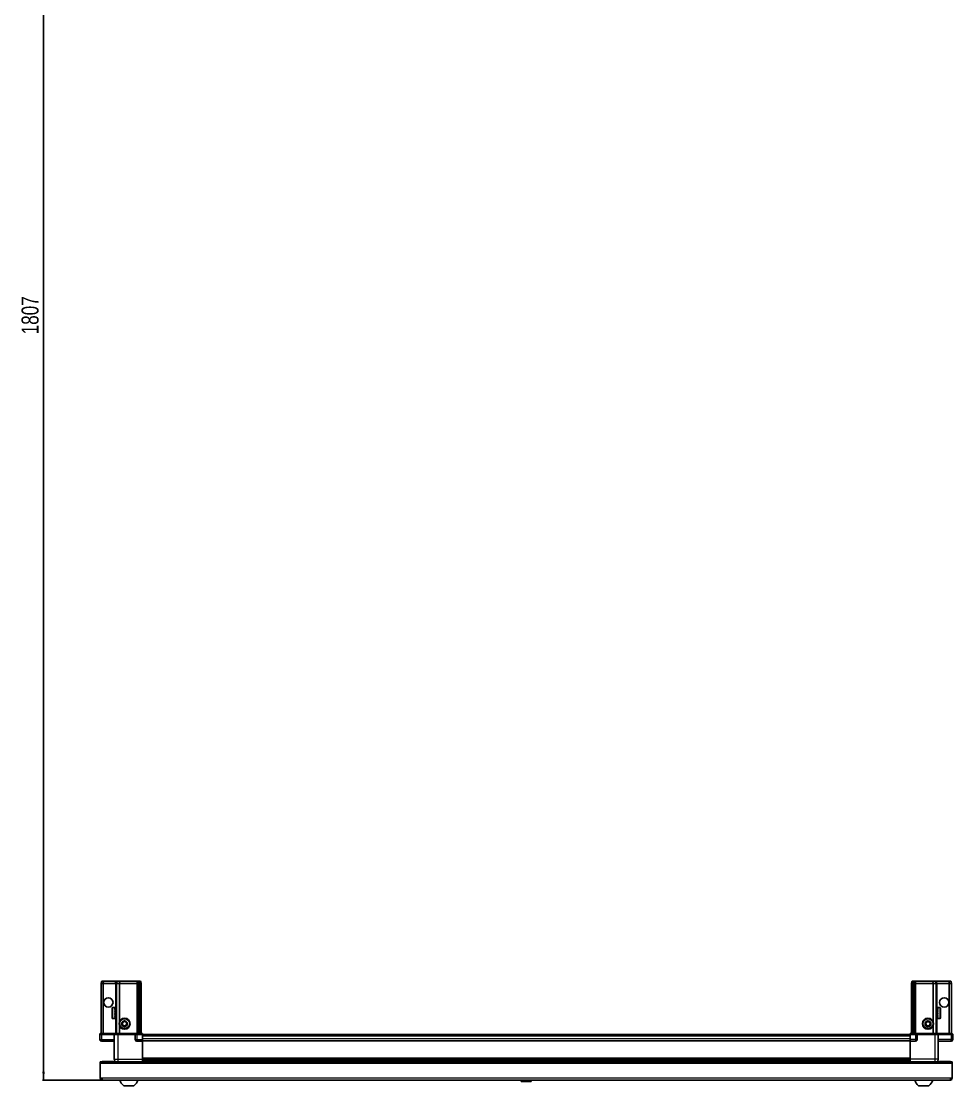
# Model space of a CAD drawing. Header units: millimetres. Extents: x 1415 to 5720, y -1019 to 1530.
# Drawn here: x 1479 to 2571, y -1019 to 228 of the extents above; entities that cross this region are included whole.
import ezdxf

# ---------------------------------------------------------------- set-up
doc = ezdxf.new("R2010")
doc.units = ezdxf.units.MM
doc.layers.add('FORMAT', color=7, linetype='Continuous')
doc.styles.add('SLDTEXTSTYLE0', font='TXT', dxfattribs={"width": 0.75})
doc.dimstyles.new('SLDDIMSTYLE0', dxfattribs={"dimtxt": 20, "dimasz": 10, "dimexe": 0, "dimexo": 0.0625, "dimgap": 5, "dimtad": 2, "dimdec": 1, "dimrnd": 1e-09, "dimzin": 12, "dimdsep": 46, "dimtxsty": 'SLDTEXTSTYLE0', "dimsah": 1, "dimcen": 0.09, "dimadec": 0, "dimazin": 3, "dimtfac": 1, "dimtofl": 0, "dimtmove": 0, "dimatfit": 3, "dimfxl": 0, "dimfrac": 2, "dimtolj": 1, "dimtzin": 12, "dimarcsym": 0})

# ---------------------------------------------------------------- blocks, each defined once
blk = doc.blocks.new('_D_8')
at = {"layer": 'FORMAT'}
for p, q in [((2065, 794.5), (1503.8, 794.5)), ((1504.8, 794.5), (1504.8, -1012.5)), ((1573.4, -1012.5), (1503.8, -1012.5))]:
    blk.add_line(p, q, dxfattribs=at)
for points in [[(1504.8, 794.5), (1503.3, 784.5), (1506.4, 784.5)], [(1504.8, -1012.5), (1506.4, -1002.5), (1503.3, -1002.5)]]:
    blk.add_solid(points, dxfattribs=at)
at = {"layer": 'FORMAT', "insert": (1479, -138.5), "char_height": 20, "attachment_point": 1, "rotation": 90, "style": 'SLDTEXTSTYLE0'}
blk.add_mtext('1807', dxfattribs=at)

msp = doc.modelspace()

# ---------------------------------------------------------------- linework, layer by layer
at = {"color": 7, "linetype": 'Continuous', "lineweight": 25}
for p, q in [((1572.32, -899.49), (1573.12, -896.49)), ((1573.12, -896.49), (1574.97, -896.49)), ((1574.82, -899.49), (1574.97, -896.49)), ((1574.97, -896.49), (1589.32, -896.49)), ((1589.32, -896.49), (1591.12, -896.49)), ((1590.32, -899.49), (1591.12, -896.49)), ((1591.12, -896.49), (1594.15, -896.49)), ((1594.15, -896.49), (1593.82, -899.49)), ((1594.15, -896.49), (1614.32, -896.49)), ((1614.32, -896.49), (1616.12, -896.49)), ((1616.12, -896.49), (1615.32, -899.49)), ((1616.12, -896.49), (1616.86, -896.49)), ((1616.86, -896.49), (1616.32, -899.49)), ((1616.86, -896.49), (1617.36, -896.49)), ((1617.36, -896.49), (1618.52, -896.49)), ((1617.36, -896.49), (1617.82, -899.49)), ((1618.52, -896.49), (1619.32, -899.49)), ((2523.12, -896.49), (2522.32, -899.49)), ((2524.28, -896.49), (2523.12, -896.49)), ((2524.28, -896.49), (2523.82, -899.49)), ((2524.78, -896.49), (2524.28, -896.49)), ((2524.78, -896.49), (2525.32, -899.49)), ((2525.52, -896.49), (2524.78, -896.49)), ((2525.52, -896.49), (2526.32, -899.49)), ((2527.32, -896.49), (2525.52, -896.49)), ((2547.49, -896.49), (2527.32, -896.49)), ((2547.49, -896.49), (2547.82, -899.49)), ((2550.52, -896.49), (2547.49, -896.49)), ((2551.32, -899.49), (2550.52, -896.49)), ((2552.32, -896.49), (2550.52, -896.49)), ((2566.67, -896.49), (2552.32, -896.49)), ((2566.82, -899.49), (2566.67, -896.49)), ((2568.52, -896.49), (2566.67, -896.49)), ((2569.32, -899.49), (2568.52, -896.49)), ((1574.82, -899.49), (1572.32, -899.49)), ((1572.32, -899.49), (1572.32, -957.79)), ((1574.82, -899.49), (1574.82, -957.79)), ((1589.32, -899.49), (1574.82, -899.49)), ((1590.32, -899.49), (1589.32, -899.49)), ((1593.82, -899.49), (1590.32, -899.49)), ((1590.32, -899.49), (1590.32, -957.79)), ((1593.82, -899.49), (1593.82, -943.99)), ((1614.32, -899.49), (1593.82, -899.49)), ((1615.32, -899.49), (1614.32, -899.49)), ((1615.32, -899.49), (1615.32, -957.79)), ((1616.32, -899.49), (1615.32, -899.49)), ((1616.32, -899.49), (1616.32, -957.79)), ((1617.82, -899.49), (1616.32, -899.49)), ((1617.82, -899.49), (1617.82, -957.79)), ((1619.32, -899.49), (1617.82, -899.49)), ((1619.32, -899.49), (1619.32, -957.79)), ((2522.32, -899.49), (2523.82, -899.49)), ((2522.32, -899.49), (2522.32, -957.79)), ((2523.82, -899.49), (2523.82, -957.79)), ((2523.82, -899.49), (2525.32, -899.49)), ((2525.32, -899.49), (2526.32, -899.49)), ((2525.32, -899.49), (2525.32, -957.79)), ((2526.32, -899.49), (2526.32, -957.79)), ((2526.32, -899.49), (2527.32, -899.49)), ((2527.32, -899.49), (2547.82, -899.49)), ((2547.82, -899.49), (2547.82, -943.99)), ((2547.82, -899.49), (2551.32, -899.49)), ((2551.32, -899.49), (2551.32, -957.79)), ((2551.32, -899.49), (2552.32, -899.49)), ((2552.32, -899.49), (2566.82, -899.49)), ((2566.82, -899.49), (2569.32, -899.49)), ((2566.82, -899.49), (2566.82, -957.79)), ((2569.32, -899.49), (2569.32, -957.79)), ((1585.12, -939.69), (1585.12, -928.29)), ((1588.32, -927.49), (1585.92, -927.49)), ((1588.32, -927.49), (1588.32, -927.49)), ((1588.32, -927.49), (1588.82, -927.49)), ((1588.32, -927.68), (1588.82, -927.68)), ((1588.32, -927.68), (1588.32, -927.9)), ((1588.32, -927.9), (1588.82, -927.9)), ((1588.32, -928.47), (1588.82, -928.47)), ((1588.32, -928.47), (1588.32, -928.9)), ((1588.32, -928.9), (1588.82, -928.9)), ((1588.32, -929.81), (1588.82, -929.81)), ((1588.32, -929.81), (1588.32, -930.4)), ((1588.32, -930.4), (1588.82, -930.4)), ((1588.32, -931.55), (1588.82, -931.55)), ((1588.32, -931.55), (1588.32, -932.25)), ((1588.32, -932.25), (1588.82, -932.25)), ((1588.32, -933.53), (1588.82, -933.53)), ((1588.32, -933.53), (1588.32, -934.27)), ((1588.32, -933.68), (1588.82, -933.68)), ((1588.32, -934.18), (1588.82, -934.18)), ((1588.32, -934.27), (1588.82, -934.27)), ((1588.32, -935.56), (1588.82, -935.56)), ((1588.32, -935.56), (1588.32, -936.26)), ((1588.82, -927.68), (1588.82, -927.49)), ((1588.82, -927.9), (1588.82, -927.68)), ((1588.82, -928.47), (1588.82, -927.9)), ((1588.82, -928.9), (1588.82, -928.47)), ((1588.82, -929.81), (1588.82, -928.9)), ((1588.92, -929.59), (1588.82, -929.59)), ((1588.82, -930.4), (1588.82, -929.81)), ((1588.82, -931.55), (1588.82, -930.4)), ((1588.82, -932.25), (1588.82, -931.55)), ((1588.82, -933.53), (1588.82, -932.25)), ((1588.82, -933.68), (1588.82, -933.53)), ((1588.82, -934.27), (1588.82, -934.18)), ((1588.82, -935.56), (1588.82, -934.27)), ((1588.82, -936.26), (1588.82, -935.56)), ((1588.92, -938.39), (1588.92, -929.59)), ((1590.32, -929.99), (1589.32, -929.99)), ((2552.32, -929.99), (2551.32, -929.99)), ((2552.82, -929.59), (2552.72, -929.59)), ((2552.72, -929.59), (2552.72, -938.39)), ((2555.72, -927.49), (2552.82, -927.49)), ((2553.32, -927.49), (2552.82, -927.49)), ((2552.82, -927.49), (2552.82, -927.53)), ((2552.82, -927.53), (2552.82, -927.82)), ((2553.32, -927.53), (2552.82, -927.53)), ((2553.32, -927.82), (2552.82, -927.82)), ((2552.82, -927.82), (2552.82, -928.09)), ((2553.32, -928.09), (2552.82, -928.09)), ((2552.82, -928.09), (2552.82, -928.76)), ((2553.32, -928.76), (2552.82, -928.76)), ((2552.82, -928.76), (2552.82, -929.23)), ((2552.82, -929.23), (2552.82, -930.21)), ((2553.32, -929.23), (2552.82, -929.23)), ((2553.32, -930.21), (2552.82, -930.21)), ((2552.82, -930.21), (2552.82, -930.83)), ((2552.82, -930.83), (2552.82, -932.03)), ((2553.32, -930.83), (2552.82, -930.83)), ((2553.32, -932.03), (2552.82, -932.03)), ((2552.82, -932.03), (2552.82, -932.66)), ((2553.32, -932.66), (2552.82, -932.66)), ((2552.82, -932.74), (2552.82, -934.04)), ((2553.32, -932.74), (2552.82, -932.74)), ((2553.32, -934.04), (2552.82, -934.04)), ((2553.32, -934.52), (2552.82, -934.52)), ((2552.82, -934.52), (2552.82, -934.77)), ((2552.82, -934.77), (2552.82, -936.04)), ((2553.32, -934.77), (2552.82, -934.77)), ((2553.32, -927.53), (2553.32, -927.49)), ((2553.32, -928.09), (2553.32, -927.82)), ((2553.32, -929.23), (2553.32, -928.76)), ((2553.32, -930.83), (2553.32, -930.21)), ((2553.32, -932.74), (2553.32, -932.03)), ((2553.32, -934.77), (2553.32, -934.04)), ((2556.52, -928.29), (2556.52, -939.69)), ((1585.92, -940.49), (1588.32, -940.49)), ((1588.32, -936.26), (1588.82, -936.26)), ((1588.32, -937.43), (1588.82, -937.43)), ((1588.32, -937.43), (1588.32, -938.03)), ((1588.32, -938.03), (1588.82, -938.03)), ((1588.32, -938.97), (1588.82, -938.97)), ((1588.32, -938.97), (1588.32, -939.41)), ((1588.32, -939.41), (1588.82, -939.41)), ((1588.32, -940.01), (1588.82, -940.01)), ((1588.32, -940.01), (1588.32, -940.25)), ((1588.32, -940.25), (1588.82, -940.25)), ((1588.32, -940.47), (1588.82, -940.47)), ((1588.32, -940.47), (1588.32, -940.49)), ((1588.32, -940.48), (1588.82, -940.48)), ((1588.82, -937.43), (1588.82, -936.26)), ((1588.82, -938.03), (1588.82, -937.43)), ((1588.82, -938.97), (1588.82, -938.03)), ((1588.82, -938.39), (1588.92, -938.39)), ((1588.82, -939.41), (1588.82, -938.97)), ((1588.82, -940.01), (1588.82, -939.41)), ((1588.82, -940.25), (1588.82, -940.01)), ((1588.82, -940.47), (1588.82, -940.25)), ((1588.82, -940.48), (1588.82, -940.47)), ((1589.32, -937.99), (1590.32, -937.99)), ((2551.32, -937.99), (2552.32, -937.99)), ((2552.72, -938.39), (2552.82, -938.39)), ((2553.32, -936.04), (2552.82, -936.04)), ((2552.82, -936.04), (2552.82, -936.73)), ((2552.82, -936.73), (2552.82, -937.85)), ((2553.32, -936.73), (2552.82, -936.73)), ((2553.32, -937.85), (2552.82, -937.85)), ((2552.82, -937.85), (2552.82, -938.42)), ((2552.82, -938.42), (2552.82, -939.27)), ((2553.32, -938.42), (2552.82, -938.42)), ((2553.32, -939.27), (2552.82, -939.27)), ((2552.82, -939.27), (2552.82, -939.67)), ((2552.82, -939.67), (2552.82, -940.18)), ((2553.32, -939.67), (2552.82, -939.67)), ((2553.32, -940.18), (2552.82, -940.18)), ((2552.82, -940.18), (2552.82, -940.37)), ((2552.82, -940.37), (2552.82, -940.49)), ((2553.32, -940.37), (2552.82, -940.37)), ((2552.82, -940.49), (2555.72, -940.49)), ((2553.32, -936.73), (2553.32, -936.04)), ((2553.32, -938.42), (2553.32, -937.85)), ((2553.32, -939.67), (2553.32, -939.27)), ((2553.32, -940.37), (2553.32, -940.18)), ((1571.32, -957.79), (1570.82, -958.65)), ((1570.82, -958.99), (1570.82, -958.65)), ((1570.82, -958.99), (1572.82, -958.99)), ((1570.82, -958.99), (1570.82, -964.99)), ((1572.82, -957.79), (1571.32, -957.79)), ((1572.82, -957.79), (1587.62, -957.79)), ((1587.62, -958.99), (1572.82, -958.99)), ((1572.82, -958.99), (1587.62, -958.99)), ((1587.62, -957.79), (1587.82, -957.79)), ((1587.82, -958.99), (1587.62, -958.99)), ((1587.82, -958.99), (1587.82, -957.79)), ((1587.82, -957.79), (1591.82, -957.79)), ((1591.82, -958.99), (1587.82, -958.99)), ((1587.82, -958.99), (1587.82, -987.99)), ((1591.82, -957.79), (1612.12, -957.79)), ((1612.12, -958.99), (1591.82, -958.99)), ((1593.82, -948.99), (1593.82, -957.79)), ((1612.12, -957.79), (1612.32, -957.79)), ((1612.32, -958.99), (1612.12, -958.99)), ((1612.32, -958.99), (1612.32, -957.79)), ((1613, -957.79), (1612.32, -957.79)), ((1612.32, -958.99), (1614.32, -958.99)), ((1612.32, -958.99), (1612.32, -964.99)), ((1613, -957.79), (1620.82, -957.79)), ((1620.82, -958.65), (1614.32, -958.65)), ((1620.82, -958.99), (1614.32, -958.99)), ((1614.32, -958.99), (1620.82, -958.99)), ((1620.82, -957.79), (1620.82, -958.65)), ((1620.82, -958.65), (1620.82, -958.65)), ((1620.82, -958.99), (1620.82, -958.65)), ((1620.82, -958.99), (1620.82, -958.99)), ((1620.82, -958.99), (1620.82, -964.99)), ((2520.82, -959.14), (1620.82, -959.14)), ((2520.82, -958.65), (2520.82, -957.79)), ((2520.82, -957.79), (2528.64, -957.79)), ((2527.32, -958.65), (2520.82, -958.65)), ((2520.82, -958.99), (2520.82, -958.65)), ((2527.32, -958.99), (2520.82, -958.99)), ((2520.82, -958.99), (2520.82, -964.99)), ((2527.32, -958.99), (2529.32, -958.99)), ((2529.32, -958.99), (2527.32, -958.99)), ((2529.32, -957.79), (2528.64, -957.79)), ((2529.32, -958.99), (2529.32, -957.79)), ((2529.32, -957.79), (2529.52, -957.79)), ((2529.52, -958.99), (2529.32, -958.99)), ((2529.32, -958.99), (2529.32, -964.99)), ((2529.52, -957.79), (2549.82, -957.79)), ((2549.82, -958.99), (2529.52, -958.99)), ((2547.82, -948.99), (2547.82, -957.79)), ((2549.82, -957.79), (2553.82, -957.79)), ((2553.82, -958.99), (2549.82, -958.99)), ((2553.82, -958.99), (2553.82, -957.79)), ((2553.82, -957.79), (2554.02, -957.79)), ((2554.02, -958.99), (2553.82, -958.99)), ((2553.82, -958.99), (2553.82, -987.99)), ((2554.02, -957.79), (2568.82, -957.79)), ((2568.82, -958.99), (2554.02, -958.99)), ((2570.32, -957.79), (2568.82, -957.79)), ((2568.82, -958.99), (2570.82, -958.99)), ((2570.82, -958.65), (2570.32, -957.79)), ((2570.82, -958.65), (2570.32, -957.79)), ((2570.82, -958.99), (2570.82, -958.65)), ((2570.82, -958.99), (2570.82, -958.65)), ((2570.82, -958.99), (2570.82, -958.99)), ((2570.82, -958.99), (2570.82, -964.99)), ((1587.82, -966.99), (1572.82, -966.99)), ((1620.82, -966.99), (1614.32, -966.99)), ((1620.82, -964.99), (1620.82, -966.99)), ((2520.82, -966.34), (1620.82, -966.34)), ((1620.82, -987.99), (1620.82, -966.99)), ((2520.82, -964.99), (2520.82, -966.99)), ((2520.82, -966.99), (2527.32, -966.99)), ((2520.82, -987.99), (2520.82, -966.99)), ((2553.82, -966.99), (2568.82, -966.99)), ((1571.32, -990.99), (2570.32, -990.99)), ((1571.32, -993.09), (1571.32, -990.99)), ((1571.32, -1010.39), (1571.32, -993.09)), ((1586.32, -990.89), (1573.42, -990.89)), ((1586.32, -990.89), (1586.32, -990.99)), ((1620.82, -989.01), (2520.82, -989.01)), ((1620.82, -989.04), (2520.82, -989.04)), ((1644.7, -990.84), (1620.82, -990.84)), ((1639.32, -990.99), (1639.32, -990.84)), ((1639.36, -990.99), (1639.36, -990.84)), ((1639.63, -990.99), (1639.63, -990.84)), ((1639.89, -990.99), (1639.89, -990.84)), ((1640.54, -990.99), (1640.54, -990.84)), ((1641.01, -990.99), (1641.01, -990.84)), ((1641.97, -990.99), (1641.97, -990.84)), ((1642.59, -990.99), (1642.59, -990.84)), ((1643.78, -990.99), (1643.78, -990.84)), ((1644.44, -990.99), (1644.44, -990.84)), ((1644.49, -990.99), (1644.49, -990.84)), ((1645.79, -990.84), (1644.7, -990.84)), ((1645.79, -990.99), (1645.79, -990.84)), ((1645.79, -990.84), (1645.79, -990.84)), ((1646.52, -990.84), (1645.79, -990.84)), ((1645.8, -990.99), (1645.8, -990.84)), ((1646.3, -990.99), (1646.3, -990.84)), ((1646.52, -990.99), (1646.52, -990.84)), ((1646.94, -990.84), (1646.52, -990.84)), ((1646.52, -990.84), (1646.52, -990.84)), ((2494.7, -990.84), (1646.94, -990.84)), ((1647.8, -990.99), (1647.8, -990.84)), ((1648.49, -990.99), (1648.49, -990.84)), ((1649.61, -990.99), (1649.61, -990.84)), ((1650.19, -990.99), (1650.19, -990.84)), ((1651.06, -990.99), (1651.06, -990.84)), ((1651.46, -990.99), (1651.46, -990.84)), ((1651.99, -990.99), (1651.99, -990.84)), ((1652.18, -990.99), (1652.18, -990.84)), ((1652.32, -990.99), (1652.32, -990.84)), ((2489.32, -990.99), (2489.32, -990.84)), ((2489.49, -990.99), (2489.49, -990.84)), ((2489.7, -990.99), (2489.7, -990.84)), ((2490.26, -990.99), (2490.26, -990.84)), ((2490.68, -990.99), (2490.68, -990.84)), ((2491.58, -990.99), (2491.58, -990.84)), ((2492.16, -990.99), (2492.16, -990.84)), ((2493.31, -990.99), (2493.31, -990.84)), ((2494, -990.99), (2494, -990.84)), ((2495.28, -990.84), (2494.7, -990.84)), ((2495.28, -990.99), (2495.28, -990.84)), ((2495.29, -990.84), (2495.28, -990.84)), ((2496.02, -990.84), (2495.29, -990.84)), ((2495.46, -990.99), (2495.46, -990.84)), ((2495.96, -990.99), (2495.96, -990.84)), ((2496.02, -990.99), (2496.02, -990.84)), ((2496.94, -990.84), (2496.02, -990.84)), ((2496.02, -990.84), (2496.02, -990.84)), ((2520.82, -990.84), (2496.94, -990.84)), ((2497.31, -990.99), (2497.31, -990.84)), ((2498.02, -990.99), (2498.02, -990.84)), ((2499.19, -990.99), (2499.19, -990.84)), ((2499.8, -990.99), (2499.8, -990.84)), ((2500.75, -990.99), (2500.75, -990.84)), ((2501.19, -990.99), (2501.19, -990.84)), ((2501.82, -990.99), (2501.82, -990.84)), ((2502.06, -990.99), (2502.06, -990.84)), ((2502.3, -990.99), (2502.3, -990.84)), ((2502.32, -990.99), (2502.32, -990.84)), ((2520.97, -990.99), (2520.97, -987.99)), ((2555.32, -990.89), (2555.32, -990.99)), ((2555.32, -990.89), (2568.22, -990.89)), ((2570.32, -990.99), (2570.32, -993.09)), ((2570.32, -993.09), (2570.32, -1010.39)), ((1573.42, -1010.39), (1571.32, -1010.39)), ((1573.42, -1010.39), (1573.42, -1012.49)), ((2570.32, -1010.39), (2568.22, -1010.39)), ((2568.22, -1012.49), (2568.22, -1010.39)), ((2568.22, -1012.49), (1573.42, -1012.49)), ((1598.82, -1019.09), (1610.82, -1019.09)), ((2066.02, -1012.49), (2065.03, -1013.47)), ((2065.03, -1013.47), (2065.03, -1013.99)), ((2076.6, -1013.47), (2065.03, -1013.47)), ((2076.6, -1013.99), (2065.03, -1013.99)), ((2076.6, -1013.47), (2075.62, -1012.49)), ((2076.6, -1013.99), (2076.6, -1013.47)), ((2530.82, -1019.09), (2542.82, -1019.09))]:
    msp.add_line(p, q, dxfattribs=at)
at = {"color": 8, "linetype": 'Continuous', "lineweight": 18}
for p, q in [((1589.32, -899.49), (1589.32, -896.49)), ((1614.32, -896.49), (1614.32, -899.49)), ((2527.32, -896.49), (2527.32, -899.49)), ((2552.32, -899.49), (2552.32, -896.49)), ((1589.32, -899.49), (1589.32, -929.99)), ((1614.32, -899.49), (1614.32, -957.79)), ((2527.32, -899.49), (2527.32, -957.79)), ((2552.32, -899.49), (2552.32, -929.99)), ((1585.92, -940.49), (1585.92, -927.49)), ((1589.32, -937.99), (1589.32, -929.99)), ((2552.32, -929.99), (2552.32, -937.99)), ((2555.72, -927.49), (2555.72, -940.49)), ((1589.32, -937.99), (1589.32, -957.79)), ((2552.32, -937.99), (2552.32, -957.79)), ((1572.82, -958.99), (1572.82, -957.79)), ((1572.82, -958.99), (1572.82, -964.99)), ((1587.62, -958.99), (1587.62, -957.79)), ((1591.82, -958.99), (1591.82, -957.79)), ((1591.82, -958.99), (1591.82, -987.99)), ((1612.12, -958.99), (1612.12, -957.79)), ((1614.32, -958.99), (1614.32, -958.65)), ((1614.32, -958.99), (1614.32, -964.99)), ((1620.82, -958.99), (1620.82, -958.65)), ((2527.32, -958.99), (2527.32, -958.65)), ((2527.32, -958.99), (2527.32, -964.99)), ((2529.52, -957.79), (2529.52, -958.99)), ((2549.82, -958.99), (2549.82, -957.79)), ((2549.82, -958.99), (2549.82, -987.99)), ((2554.02, -957.79), (2554.02, -958.99)), ((2568.82, -958.99), (2568.82, -957.79)), ((2568.82, -958.99), (2568.82, -964.99)), ((1570.82, -964.99), (1572.82, -964.99)), ((1572.82, -964.99), (1587.82, -964.99)), ((1572.82, -966.99), (1572.82, -964.99)), ((1612.32, -964.99), (1614.32, -964.99)), ((1614.32, -964.99), (1620.82, -964.99)), ((1614.32, -964.99), (1614.32, -966.99)), ((2520.82, -961.14), (1620.82, -961.14)), ((2520.82, -964.34), (1620.82, -964.34)), ((2520.82, -966.99), (1620.82, -966.99)), ((2527.32, -964.99), (2520.82, -964.99)), ((2529.32, -964.99), (2527.32, -964.99)), ((2527.32, -964.99), (2527.32, -966.99)), ((2568.82, -964.99), (2553.82, -964.99)), ((2568.82, -966.99), (2568.82, -964.99)), ((2570.82, -964.99), (2568.82, -964.99)), ((2570.32, -993.09), (1571.32, -993.09)), ((1573.42, -990.99), (1573.42, -990.89)), ((1591.82, -987.99), (1620.82, -987.99)), ((1620.82, -986.39), (2520.82, -986.39)), ((2520.82, -987.8), (1620.82, -987.8)), ((1620.82, -990.25), (2520.82, -990.25)), ((2549.82, -987.99), (2520.82, -987.99)), ((2568.22, -990.99), (2568.22, -990.89)), ((2568.22, -1010.39), (1573.42, -1010.39))]:
    msp.add_line(p, q, dxfattribs=at)
at = {"color": 7, "linetype": 'Continuous', "lineweight": 25, "flags": 128}
for points in [[(1573.42, -990.89), (1573.01, -990.93), (1572.78, -990.99)], [(2568.86, -990.99), (2568.63, -990.93), (2568.22, -990.89)]]:
    msp.add_lwpolyline(points, dxfattribs=at)
at = {"color": 7, "linetype": 'Continuous', "lineweight": 25}
for centre, radius in [((1580.82, -921.49), 5.5), ((2560.82, -921.49), 5.5), ((1599.82, -946.49), 6.5), ((1599.82, -946.49), 3.46), ((2541.82, -946.49), 6.5), ((2541.82, -946.49), 3.46)]:
    msp.add_circle(centre, radius, dxfattribs=at)
at = {"color": 8, "linetype": 'Continuous', "lineweight": 18}
for centre in [(1599.82, -946.49), (2541.82, -946.49)]:
    msp.add_circle(centre, 5.7, dxfattribs=at)
at = {"color": 7, "linetype": 'Continuous', "lineweight": 25}
for centre, radius, start, end in [((1585.92, -928.29), 0.8, 90, 180), ((1589.32, -929.59), 0.4, 180, 270), ((2552.32, -929.59), 0.4, 270, 360), ((2555.72, -928.29), 0.8, 0, 90), ((1585.92, -939.69), 0.8, 180, 270), ((1589.32, -938.39), 0.4, 90, 180), ((1599.82, -946.49), 2.5, 147.37605, 207.37605), ((1599.82, -946.49), 2.5, 207.37605, 267.37605), ((1599.82, -946.49), 2.5, 87.37605, 147.37605), ((1599.82, -946.49), 2.5, 267.37605, 327.37605), ((1599.82, -946.49), 2.5, 27.37605, 87.37605), ((1599.82, -946.49), 2.5, 327.37605, 27.37605), ((2541.82, -946.49), 2.5, 134.67671, 194.67671), ((2541.82, -946.49), 2.5, 194.67671, 254.67671), ((2541.82, -946.49), 2.5, 74.67671, 134.67671), ((2541.82, -946.49), 2.5, 14.67671, 74.67671), ((2541.82, -946.49), 2.5, 314.67671, 14.67671), ((2552.32, -938.39), 0.4, 0, 90), ((2555.72, -939.69), 0.8, 270, 360), ((2541.82, -946.49), 2.5, 254.67671, 314.67671), ((1572.82, -964.99), 2, 180, 270), ((1614.32, -964.99), 2, 180, 270), ((2527.32, -964.99), 2, 270, 0), ((2568.82, -964.99), 2, 270, 0), ((1573.42, -1010.39), 2.1, 180, 270), ((1573.42, -1010.39), 0.6, 180, 270), ((2568.22, -1010.39), 0.6, 270, 0), ((2568.22, -1010.39), 2.1, 270, 0), ((1605.84, -1009.46), 11.91, 194.70035, 233.8734), ((1603.8, -1009.46), 11.91, 306.1266, 345.29965), ((2537.84, -1009.46), 11.91, 194.70035, 233.8734), ((2535.8, -1009.46), 11.91, 306.1266, 345.29965)]:
    msp.add_arc(centre, radius, start, end, dxfattribs=at)
for centre, start_param, end_param in [((1614.32, -955.19), 2.4188584, 3.1415927), ((2527.32, -955.19), 3.1415927, 3.8643269)]:
    msp.add_ellipse(centre, major_axis=(0, 3.46), ratio=0.5773503, start_param=start_param, end_param=end_param, dxfattribs=at)
for points, knots in [([(1596.94, -946.35), (1597.21, -945.92), (1597.73, -945.11), (1598.25, -944.3), (1598.49, -943.92)], [0, 0, 0, 0, 0.5346859, 1, 1, 1, 1]), ([(1598.26, -948.92), (1598.21, -948.81), (1597.93, -948.28), (1597.47, -947.39), (1597.09, -946.66), (1596.94, -946.35)], [0, 0, 0, 0, 0.1331247, 0.6370994, 1, 1, 1, 1]), ([(1598.49, -943.92), (1599.01, -943.95), (1599.97, -943.99), (1600.93, -944.03), (1601.38, -944.06)], [0, 0, 0, 0, 0.53468586, 1, 1, 1, 1]), ([(1602.7, -946.62), (1602.43, -947.05), (1601.91, -947.87), (1601.39, -948.67), (1601.15, -949.05)], [0, 0, 0, 0, 0.5346859, 1, 1, 1, 1]), ([(1601.38, -944.06), (1601.53, -944.36), (1601.91, -945.09), (1602.37, -945.98), (1602.65, -946.51), (1602.7, -946.62)], [0, 0, 0, 0, 0.3629006, 0.8668753, 1, 1, 1, 1]), ([(2539.04, -945.72), (2539.4, -945.36), (2540.09, -944.68), (2540.77, -944.01), (2541.09, -943.69)], [0, 0, 0, 0, 0.5346859, 1, 1, 1, 1]), ([(2539.77, -948.52), (2539.68, -948.18), (2539.47, -947.39), (2539.22, -946.42), (2539.07, -945.84), (2539.04, -945.72)], [0, 0, 0, 0, 0.3629006, 0.8668753, 1, 1, 1, 1]), ([(2541.09, -943.69), (2541.59, -943.83), (2542.52, -944.09), (2543.44, -944.34), (2543.87, -944.46)], [0, 0, 0, 0, 0.5346859, 1, 1, 1, 1]), ([(2544.6, -947.25), (2544.24, -947.61), (2543.55, -948.29), (2542.87, -948.97), (2542.55, -949.28)], [0, 0, 0, 0, 0.5346859, 1, 1, 1, 1]), ([(2543.87, -944.46), (2543.9, -944.58), (2544.06, -945.16), (2544.31, -946.12), (2544.52, -946.92), (2544.6, -947.25)], [0, 0, 0, 0, 0.1331247, 0.6370994, 1, 1, 1, 1]), ([(1601.15, -949.05), (1600.63, -949.03), (1599.67, -948.98), (1598.71, -948.94), (1598.26, -948.92)], [0, 0, 0, 0, 0.53468586, 1, 1, 1, 1]), ([(2542.55, -949.28), (2542.05, -949.14), (2541.12, -948.89), (2540.2, -948.63), (2539.77, -948.52)], [0, 0, 0, 0, 0.5346859, 1, 1, 1, 1]), ([(1587.82, -987.99), (1587.87, -988.43), (1587.94, -989.1), (1588.37, -989.92), (1588.83, -990.47), (1589.23, -990.83), (1589.5, -990.96), (1589.54, -990.99)], [0, 0, 0, 0, 0.3630185, 0.5584377, 0.7580039, 0.9575702, 1, 1, 1, 1]), ([(1620.82, -987.99), (1620.82, -988.38), (1620.82, -989.17), (1620.82, -990.19), (1620.82, -990.82), (1620.82, -990.98), (1620.82, -990.99)], [0, 0, 0, 0, 0.3255201, 0.6510403, 0.9765604, 1, 1, 1, 1]), ([(2520.82, -987.99), (2520.82, -988.38), (2520.82, -989.17), (2520.82, -990.19), (2520.82, -990.82), (2520.82, -990.98), (2520.82, -990.99)], [0, 0, 0, 0, 0.32552014, 0.65104028, 0.97656042, 1, 1, 1, 1]), ([(2553.82, -987.99), (2553.77, -988.43), (2553.7, -989.1), (2553.27, -989.92), (2552.81, -990.47), (2552.41, -990.83), (2552.14, -990.96), (2552.1, -990.99)], [0, 0, 0, 0, 0.36301846, 0.55843766, 0.75800394, 0.95757021, 1, 1, 1, 1])]:
    msp.add_open_spline(points, degree=3, knots=knots, dxfattribs=at)
at = {"color": 8, "linetype": 'Continuous', "lineweight": 18}
for points in [[(1587.82, -987.99), (1587.88, -987.99), (1588, -987.99), (1588.93, -987.99), (1590.25, -987.99), (1591.3, -987.99), (1591.82, -987.99)], [(2553.82, -987.99), (2553.76, -987.99), (2553.64, -987.99), (2552.71, -987.99), (2551.39, -987.99), (2550.34, -987.99), (2549.82, -987.99)]]:
    msp.add_open_spline(points, degree=3, dxfattribs=at)
for points, knots in [([(1591.82, -987.99), (1591.82, -988.43), (1591.82, -989.1), (1591.82, -989.92), (1591.82, -990.47), (1591.82, -990.83), (1591.82, -990.96), (1591.82, -990.99)], [0, 0, 0, 0, 0.36301846, 0.55843766, 0.75800394, 0.95757021, 1, 1, 1, 1]), ([(2549.82, -987.99), (2549.82, -988.43), (2549.82, -989.1), (2549.82, -989.92), (2549.82, -990.47), (2549.82, -990.83), (2549.82, -990.96), (2549.82, -990.99)], [0, 0, 0, 0, 0.3630185, 0.5584377, 0.7580039, 0.9575702, 1, 1, 1, 1])]:
    msp.add_open_spline(points, degree=3, knots=knots, dxfattribs=at)

# ---------------------------------------------------------------- dimensions: what is measured, and where the dimension line sits
at = {"layer": 'FORMAT'}
dim = msp.add_linear_dim(base=(1504.82, -1012.49), p1=(2065.03, 794.51), p2=(1573.42, -1012.49), angle=90, dimstyle='SLDDIMSTYLE0', dxfattribs=at)
dim.commit()
dim.dimension.update_dxf_attribs({"geometry": '_D_8', "text_midpoint": (1504.82, -108.99), "dimtype": 160})

doc.saveas('drawing.dxf')
